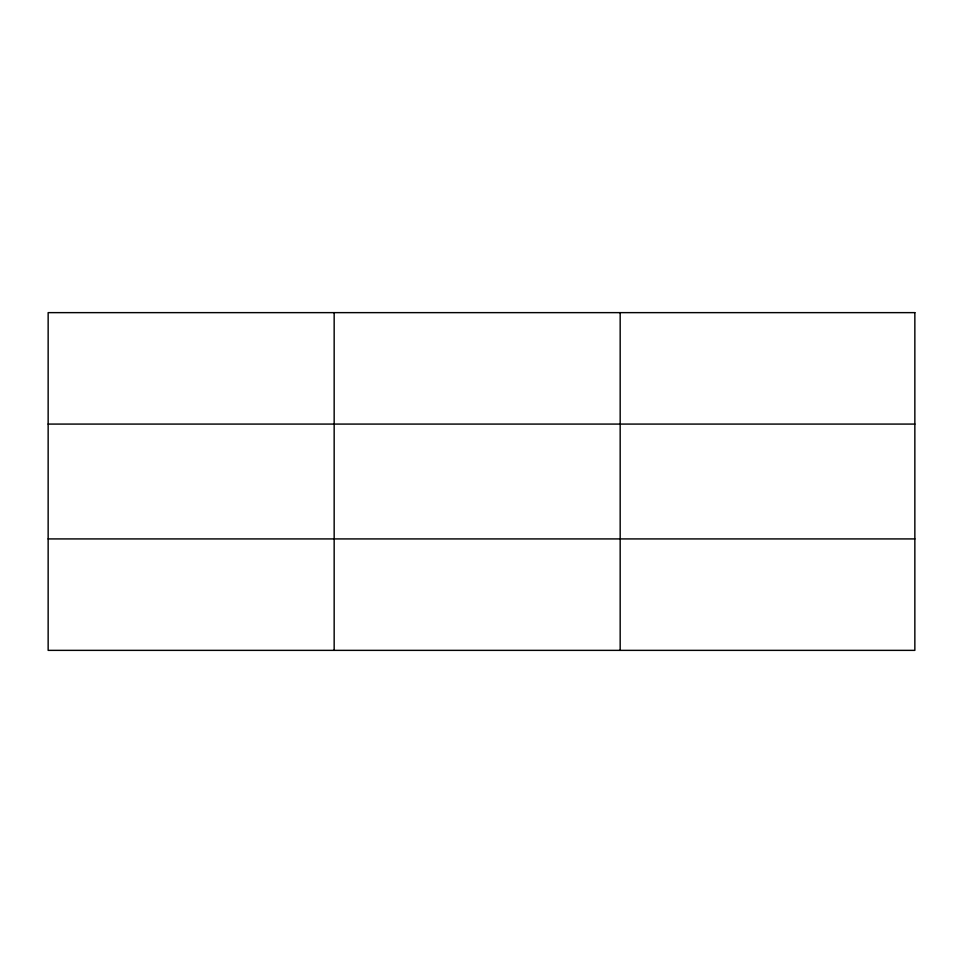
<?xml version="1.0" encoding="UTF-8"?>
<svg xmlns="http://www.w3.org/2000/svg" width="963" height="963" viewBox="0 0 963 963"><rect width="100%" height="100%" fill="white"/><g stroke="black" fill="none" stroke-linecap="round" stroke-linejoin="round"><path stroke-width="1.44" d="M334.161 650.362L334.161 312.638M620.172 650.362L620.172 312.638M48.15 424.081L914.85 424.081M48.15 538.919L914.85 538.919M914.85 312.638L914.85 650.362L48.15 650.362L48.15 312.638L914.85 312.638"/></g></svg>
